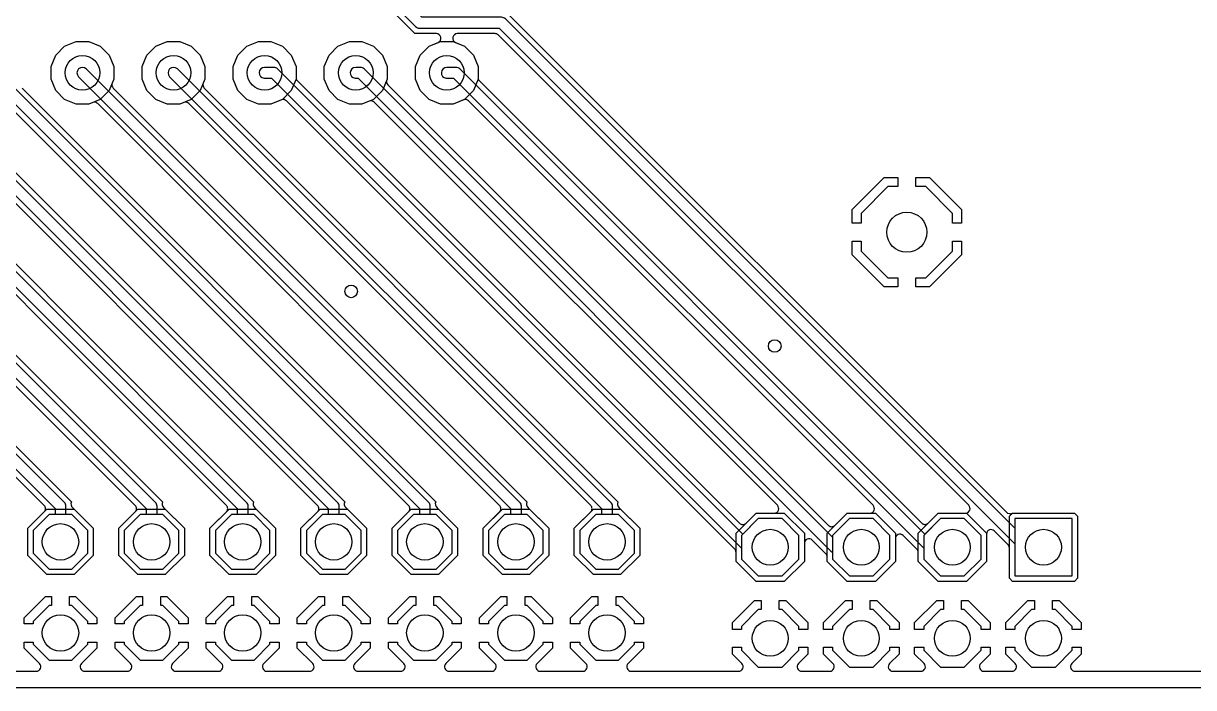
# Model space of a CAD drawing. Header units: millimetres. Extents: x 0.3 to 100, y 0 to 54.6.
# Drawn here: x 22.74 to 55.37, y 0 to 18.52 of the extents above; entities that cross this region are included whole.
import ezdxf

# ---------------------------------------------------------------- set-up
doc = ezdxf.new("R2010")
doc.units = ezdxf.units.MM

msp = doc.modelspace()

# ---------------------------------------------------------------- linework, layer by layer
at = {"layer": '16_copper'}
for points in [[(24.21, 16.269), (23.888, 16.402), (23.641, 16.649), (23.508, 16.971), (23.508, 17.319), (23.641, 17.641), (23.888, 17.888), (24.21, 18.021), (24.558, 18.021), (24.88, 17.888), (25.127, 17.641), (25.26, 17.319), (25.26, 16.971), (25.127, 16.649), (24.88, 16.402), (24.558, 16.269)], [(26.75, 16.269), (26.428, 16.402), (26.181, 16.649), (26.048, 16.971), (26.048, 17.319), (26.181, 17.641), (26.428, 17.888), (26.75, 18.021), (27.098, 18.021), (27.42, 17.888), (27.667, 17.641), (27.8, 17.319), (27.8, 16.971), (27.667, 16.649), (27.42, 16.402), (27.098, 16.269)], [(29.29, 16.269), (28.968, 16.402), (28.721, 16.649), (28.588, 16.971), (28.588, 17.319), (28.721, 17.641), (28.968, 17.888), (29.29, 18.021), (29.638, 18.021), (29.96, 17.888), (30.207, 17.641), (30.34, 17.319), (30.34, 16.971), (30.207, 16.649), (29.96, 16.402), (29.638, 16.269)], [(31.83, 16.269), (31.508, 16.402), (31.261, 16.649), (31.128, 16.971), (31.128, 17.319), (31.261, 17.641), (31.508, 17.888), (31.83, 18.021), (32.178, 18.021), (32.5, 17.888), (32.747, 17.641), (32.88, 17.319), (32.88, 16.971), (32.747, 16.649), (32.5, 16.402), (32.178, 16.269)], [(34.37, 16.269), (34.048, 16.402), (33.801, 16.649), (33.668, 16.971), (33.668, 17.319), (33.801, 17.641), (34.048, 17.888), (34.37, 18.021), (34.718, 18.021), (35.04, 17.888), (35.287, 17.641), (35.42, 17.319), (35.42, 16.971), (35.287, 16.649), (35.04, 16.402), (34.718, 16.269)], [(45.847, 12.954), (45.847, 13.331), (46.74, 14.224), (47.117, 14.224), (47.117, 13.97), (46.845, 13.97), (46.101, 13.226), (46.101, 12.954)], [(48.641, 12.954), (48.641, 13.226), (47.897, 13.97), (47.625, 13.97), (47.625, 14.224), (48.002, 14.224), (48.895, 13.331), (48.895, 12.954)], [(46.74, 11.176), (45.847, 12.069), (45.847, 12.446), (46.101, 12.446), (46.101, 12.174), (46.845, 11.43), (47.117, 11.43), (47.117, 11.176)], [(47.625, 11.176), (47.625, 11.43), (47.897, 11.43), (48.641, 12.174), (48.641, 12.446), (48.895, 12.446), (48.895, 12.069), (48.002, 11.176)], [(23.393, 3.15), (22.858, 3.685), (22.858, 4.443), (23.393, 4.978), (24.151, 4.978), (24.686, 4.443), (24.686, 3.685), (24.151, 3.15)], [(25.933, 3.15), (25.398, 3.685), (25.398, 4.443), (25.933, 4.978), (26.691, 4.978), (27.226, 4.443), (27.226, 3.685), (26.691, 3.15)], [(28.473, 3.15), (27.938, 3.685), (27.938, 4.443), (28.473, 4.978), (29.231, 4.978), (29.766, 4.443), (29.766, 3.685), (29.231, 3.15)], [(31.013, 3.15), (30.478, 3.685), (30.478, 4.443), (31.013, 4.978), (31.771, 4.978), (32.306, 4.443), (32.306, 3.685), (31.771, 3.15)], [(33.553, 3.15), (33.018, 3.685), (33.018, 4.443), (33.553, 4.978), (34.311, 4.978), (34.846, 4.443), (34.846, 3.685), (34.311, 3.15)], [(36.093, 3.15), (35.558, 3.685), (35.558, 4.443), (36.093, 4.978), (36.851, 4.978), (37.386, 4.443), (37.386, 3.685), (36.851, 3.15)], [(38.633, 3.15), (38.098, 3.685), (38.098, 4.443), (38.633, 4.978), (39.391, 4.978), (39.926, 4.443), (39.926, 3.685), (39.391, 3.15)], [(24.534, 3.748), (24.534, 4.38), (24.088, 4.826), (23.456, 4.826), (23.01, 4.38), (23.01, 3.748), (23.456, 3.302), (24.088, 3.302)], [(27.074, 3.748), (27.074, 4.38), (26.628, 4.826), (25.996, 4.826), (25.55, 4.38), (25.55, 3.748), (25.996, 3.302), (26.628, 3.302)], [(29.614, 3.748), (29.614, 4.38), (29.168, 4.826), (28.536, 4.826), (28.09, 4.38), (28.09, 3.748), (28.536, 3.302), (29.168, 3.302)], [(32.154, 3.748), (32.154, 4.38), (31.708, 4.826), (31.076, 4.826), (30.63, 4.38), (30.63, 3.748), (31.076, 3.302), (31.708, 3.302)], [(34.694, 3.748), (34.694, 4.38), (34.248, 4.826), (33.616, 4.826), (33.17, 4.38), (33.17, 3.748), (33.616, 3.302), (34.248, 3.302)], [(37.234, 3.748), (37.234, 4.38), (36.788, 4.826), (36.156, 4.826), (35.71, 4.38), (35.71, 3.748), (36.156, 3.302), (36.788, 3.302)], [(39.774, 3.748), (39.774, 4.38), (39.328, 4.826), (38.696, 4.826), (38.25, 4.38), (38.25, 3.748), (38.696, 3.302), (39.328, 3.302)], [(43.167, 2.962), (42.609, 3.52), (42.609, 4.308), (43.167, 4.866), (43.955, 4.866), (44.513, 4.308), (44.513, 3.52), (43.955, 2.962)], [(44.361, 3.583), (44.361, 4.245), (43.892, 4.714), (43.23, 4.714), (42.761, 4.245), (42.761, 3.583), (43.23, 3.114), (43.892, 3.114)], [(45.707, 2.962), (45.149, 3.52), (45.149, 4.308), (45.707, 4.866), (46.495, 4.866), (47.053, 4.308), (47.053, 3.52), (46.495, 2.962)], [(46.901, 3.583), (46.901, 4.245), (46.432, 4.714), (45.77, 4.714), (45.301, 4.245), (45.301, 3.583), (45.77, 3.114), (46.432, 3.114)], [(48.247, 2.962), (47.689, 3.52), (47.689, 4.308), (48.247, 4.866), (49.035, 4.866), (49.593, 4.308), (49.593, 3.52), (49.035, 2.962)], [(49.441, 3.583), (49.441, 4.245), (48.972, 4.714), (48.31, 4.714), (47.841, 4.245), (47.841, 3.583), (48.31, 3.114), (48.972, 3.114)], [(50.318, 2.962), (50.229, 3.051), (50.229, 4.777), (50.318, 4.866), (52.044, 4.866), (52.133, 4.777), (52.133, 3.051), (52.044, 2.962)], [(51.981, 4.714), (50.381, 4.714), (50.381, 3.114), (51.981, 3.114)], [(22.756, 1.778), (22.756, 1.945), (23.351, 2.54), (23.518, 2.54), (23.518, 2.286), (23.456, 2.286), (23.01, 1.84), (23.01, 1.778)], [(24.534, 1.778), (24.534, 1.84), (24.088, 2.286), (24.026, 2.286), (24.026, 2.54), (24.193, 2.54), (24.788, 1.945), (24.788, 1.778)], [(25.296, 1.778), (25.296, 1.945), (25.891, 2.54), (26.058, 2.54), (26.058, 2.286), (25.996, 2.286), (25.55, 1.84), (25.55, 1.778)], [(27.074, 1.778), (27.074, 1.84), (26.628, 2.286), (26.566, 2.286), (26.566, 2.54), (26.733, 2.54), (27.328, 1.945), (27.328, 1.778)], [(27.836, 1.778), (27.836, 1.945), (28.431, 2.54), (28.598, 2.54), (28.598, 2.286), (28.536, 2.286), (28.09, 1.84), (28.09, 1.778)], [(29.614, 1.778), (29.614, 1.84), (29.168, 2.286), (29.106, 2.286), (29.106, 2.54), (29.273, 2.54), (29.868, 1.945), (29.868, 1.778)], [(30.376, 1.778), (30.376, 1.945), (30.971, 2.54), (31.138, 2.54), (31.138, 2.286), (31.076, 2.286), (30.63, 1.84), (30.63, 1.778)], [(32.154, 1.778), (32.154, 1.84), (31.708, 2.286), (31.646, 2.286), (31.646, 2.54), (31.813, 2.54), (32.408, 1.945), (32.408, 1.778)], [(32.916, 1.778), (32.916, 1.945), (33.511, 2.54), (33.678, 2.54), (33.678, 2.286), (33.616, 2.286), (33.17, 1.84), (33.17, 1.778)], [(34.694, 1.778), (34.694, 1.84), (34.248, 2.286), (34.186, 2.286), (34.186, 2.54), (34.353, 2.54), (34.948, 1.945), (34.948, 1.778)], [(35.456, 1.778), (35.456, 1.945), (36.051, 2.54), (36.218, 2.54), (36.218, 2.286), (36.156, 2.286), (35.71, 1.84), (35.71, 1.778)], [(37.234, 1.778), (37.234, 1.84), (36.788, 2.286), (36.726, 2.286), (36.726, 2.54), (36.893, 2.54), (37.488, 1.945), (37.488, 1.778)], [(37.996, 1.778), (37.996, 1.945), (38.591, 2.54), (38.758, 2.54), (38.758, 2.286), (38.696, 2.286), (38.25, 1.84), (38.25, 1.778)], [(39.774, 1.778), (39.774, 1.84), (39.328, 2.286), (39.266, 2.286), (39.266, 2.54), (39.433, 2.54), (40.028, 1.945), (40.028, 1.778)], [(42.507, 1.624), (42.507, 1.811), (43.124, 2.428), (43.311, 2.428), (43.311, 2.174), (43.23, 2.174), (42.761, 1.705), (42.761, 1.624)], [(44.361, 1.624), (44.361, 1.705), (43.892, 2.174), (43.811, 2.174), (43.811, 2.428), (43.998, 2.428), (44.615, 1.811), (44.615, 1.624)], [(45.047, 1.624), (45.047, 1.811), (45.664, 2.428), (45.851, 2.428), (45.851, 2.174), (45.77, 2.174), (45.301, 1.705), (45.301, 1.624)], [(46.901, 1.624), (46.901, 1.705), (46.432, 2.174), (46.351, 2.174), (46.351, 2.428), (46.538, 2.428), (47.155, 1.811), (47.155, 1.624)], [(47.587, 1.624), (47.587, 1.811), (48.204, 2.428), (48.391, 2.428), (48.391, 2.174), (48.31, 2.174), (47.841, 1.705), (47.841, 1.624)], [(49.441, 1.624), (49.441, 1.705), (48.972, 2.174), (48.891, 2.174), (48.891, 2.428), (49.078, 2.428), (49.695, 1.811), (49.695, 1.624)], [(50.127, 1.624), (50.127, 1.811), (50.744, 2.428), (50.931, 2.428), (50.931, 2.174), (50.85, 2.174), (50.381, 1.705), (50.381, 1.624)], [(51.981, 1.624), (51.981, 1.705), (51.512, 2.174), (51.431, 2.174), (51.431, 2.428), (51.618, 2.428), (52.235, 1.811), (52.235, 1.624)]]:
    msp.add_lwpolyline(points, close=True, dxfattribs=at)
msp.add_lwpolyline([(21.909, 0.457), (23.095, 0.457, 0.668179), (23.185, 0.674), (22.756, 1.103), (22.756, 1.27), (23.01, 1.27), (23.01, 1.208), (23.456, 0.762), (24.088, 0.762), (24.534, 1.208), (24.534, 1.27), (24.788, 1.27), (24.788, 1.103), (24.359, 0.674, 0.668179), (24.449, 0.457), (25.635, 0.457, 0.668179), (25.725, 0.674), (25.296, 1.103), (25.296, 1.27), (25.55, 1.27), (25.55, 1.208), (25.996, 0.762), (26.628, 0.762), (27.074, 1.208), (27.074, 1.27), (27.328, 1.27), (27.328, 1.103), (26.899, 0.674, 0.668179), (26.989, 0.457), (28.175, 0.457, 0.668179), (28.265, 0.674), (27.836, 1.103), (27.836, 1.27), (28.09, 1.27), (28.09, 1.208), (28.536, 0.762), (29.168, 0.762), (29.614, 1.208), (29.614, 1.27), (29.868, 1.27), (29.868, 1.103), (29.439, 0.674, 0.668179), (29.529, 0.457), (30.715, 0.457, 0.668179), (30.805, 0.674), (30.376, 1.103), (30.376, 1.27), (30.63, 1.27), (30.63, 1.208), (31.076, 0.762), (31.708, 0.762), (32.154, 1.208), (32.154, 1.27), (32.408, 1.27), (32.408, 1.103), (31.979, 0.674, 0.668179), (32.069, 0.457), (33.255, 0.457, 0.668179), (33.345, 0.674), (32.916, 1.103), (32.916, 1.27), (33.17, 1.27), (33.17, 1.208), (33.616, 0.762), (34.248, 0.762), (34.694, 1.208), (34.694, 1.27), (34.948, 1.27), (34.948, 1.103), (34.519, 0.674, 0.668179), (34.609, 0.457), (35.795, 0.457, 0.668179), (35.885, 0.674), (35.456, 1.103), (35.456, 1.27), (35.71, 1.27), (35.71, 1.208), (36.156, 0.762), (36.788, 0.762), (37.234, 1.208), (37.234, 1.27), (37.488, 1.27), (37.488, 1.103), (37.059, 0.674, 0.668179), (37.149, 0.457), (38.335, 0.457, 0.668179), (38.425, 0.674), (37.996, 1.103), (37.996, 1.27), (38.25, 1.27), (38.25, 1.208), (38.696, 0.762), (39.328, 0.762), (39.774, 1.208), (39.774, 1.27), (40.028, 1.27), (40.028, 1.103), (39.599, 0.674, 0.668179), (39.689, 0.457), (42.681, 0.457, 0.668179), (42.77, 0.674), (42.507, 0.937), (42.507, 1.124), (42.761, 1.124), (42.761, 1.043), (43.23, 0.574), (43.892, 0.574), (44.361, 1.043), (44.361, 1.124), (44.615, 1.124), (44.615, 0.937), (44.352, 0.674, 0.668179), (44.441, 0.457), (45.221, 0.457, 0.668179), (45.31, 0.674), (45.047, 0.937), (45.047, 1.124), (45.301, 1.124), (45.301, 1.043), (45.77, 0.574), (46.432, 0.574), (46.901, 1.043), (46.901, 1.124), (47.155, 1.124), (47.155, 0.937), (46.892, 0.674, 0.668179), (46.981, 0.457), (47.761, 0.457, 0.668179), (47.85, 0.674), (47.587, 0.937), (47.587, 1.124), (47.841, 1.124), (47.841, 1.043), (48.31, 0.574), (48.972, 0.574), (49.441, 1.043), (49.441, 1.124), (49.695, 1.124), (49.695, 0.937), (49.432, 0.674, 0.668179), (49.521, 0.457), (50.301, 0.457, 0.668179), (50.39, 0.674), (50.127, 0.937), (50.127, 1.124), (50.381, 1.124), (50.381, 1.043), (50.85, 0.574), (51.512, 0.574), (51.981, 1.043), (51.981, 1.124), (52.235, 1.124), (52.235, 0.937), (51.972, 0.674, 0.668179), (52.061, 0.457), (90.354, 0.457, 0.668185)], format="xyb", dxfattribs=at)
at = {"layer": '1_copper'}
for points in [[(51.981, 4.714), (50.381, 4.714), (50.381, 4.445), (36.176, 18.65, 0.198912), (36.068, 18.694), (33.845, 18.694), (32.918, 19.621), (32.918, 30.798), (34.353, 32.233), (34.544, 32.233, 1), (34.544, 32.537), (34.29, 32.537, 0.198912), (34.182, 32.493), (32.658, 30.969, 0.198912), (32.614, 30.861), (32.614, 19.558, 0.198912), (32.658, 19.45), (33.674, 18.434, 0.198912), (33.782, 18.39), (36.005, 18.39), (50.381, 4.013), (50.381, 3.114), (51.981, 3.114)], [(36.093, 3.15), (35.558, 3.685), (35.558, 4.443), (36.017, 4.902, 0.414214), (36.017, 5.081), (24.81, 16.288, 0.303346), (24.671, 16.316), (24.558, 16.269), (24.21, 16.269), (23.888, 16.402), (23.641, 16.649), (23.508, 16.971), (23.508, 17.319), (23.641, 17.641), (23.888, 17.888), (24.21, 18.021), (24.558, 18.021), (24.88, 17.888), (25.127, 17.641), (25.26, 17.319), (25.26, 16.971), (25.213, 16.858, 0.303346), (25.241, 16.719), (36.777, 5.183, 0.347514), (36.814, 5.015), (37.386, 4.443), (37.386, 3.685), (36.851, 3.15)], [(38.633, 3.15), (38.098, 3.685), (38.098, 4.443), (38.557, 4.902, 0.414214), (38.557, 5.081), (27.35, 16.288, 0.303346), (27.211, 16.316), (27.098, 16.269), (26.75, 16.269), (26.428, 16.402), (26.181, 16.649), (26.048, 16.971), (26.048, 17.319), (26.181, 17.641), (26.428, 17.888), (26.75, 18.021), (27.098, 18.021), (27.42, 17.888), (27.667, 17.641), (27.8, 17.319), (27.8, 16.971), (27.753, 16.858, 0.303346), (27.781, 16.719), (39.317, 5.183, 0.347514), (39.354, 5.015), (39.926, 4.443), (39.926, 3.685), (39.391, 3.15)], [(47.889, 4.55, 0.174637), (47.967, 4.587), (48.247, 4.866), (49.006, 4.866, 0.668179), (49.096, 5.083), (35.979, 18.2, 0.198912), (35.889, 18.237), (34.836, 18.237, 0.820683), (34.787, 17.993), (35.04, 17.888), (35.287, 17.641), (35.42, 17.319), (35.42, 17.006, 0.198912), (35.457, 16.917), (47.787, 4.587), (47.797, 4.579), (47.807, 4.57), (47.808, 4.57), (47.809, 4.569), (47.821, 4.564), (47.833, 4.558), (47.834, 4.557), (47.835, 4.557), (47.847, 4.554), (47.86, 4.551), (47.861, 4.551), (47.862, 4.55), (47.875, 4.55), (47.888, 4.55)], [(24.534, 3.748), (24.534, 4.38), (24.088, 4.826), (23.924, 4.826), (23.924, 5.057, 0.198912), (23.88, 5.165), (11.792, 17.253, 1), (11.576, 17.037), (23.62, 4.994), (23.62, 4.826), (23.456, 4.826), (23.01, 4.38), (23.01, 3.748), (23.456, 3.302), (24.088, 3.302)], [(27.074, 3.748), (27.074, 4.38), (26.628, 4.826), (26.464, 4.826), (26.464, 5.057, 0.198912), (26.42, 5.165), (14.332, 17.253, 1), (14.116, 17.037), (26.16, 4.994), (26.16, 4.826), (25.996, 4.826), (25.55, 4.38), (25.55, 3.748), (25.996, 3.302), (26.628, 3.302)], [(29.614, 3.748), (29.614, 4.38), (29.168, 4.826), (29.004, 4.826), (29.004, 5.057, 0.198912), (28.96, 5.165), (16.872, 17.253, 1), (16.656, 17.037), (28.7, 4.994), (28.7, 4.826), (28.536, 4.826), (28.09, 4.38), (28.09, 3.748), (28.536, 3.302), (29.168, 3.302)], [(32.154, 3.748), (32.154, 4.38), (31.708, 4.826), (31.544, 4.826), (31.544, 5.057, 0.198912), (31.5, 5.165), (19.412, 17.253, 1), (19.196, 17.037), (31.24, 4.994), (31.24, 4.826), (31.076, 4.826), (30.63, 4.38), (30.63, 3.748), (31.076, 3.302), (31.708, 3.302)], [(34.694, 3.748), (34.694, 4.38), (34.248, 4.826), (34.084, 4.826), (34.084, 5.057, 0.198912), (34.04, 5.165), (21.952, 17.253, 1), (21.736, 17.037), (33.78, 4.994), (33.78, 4.826), (33.616, 4.826), (33.17, 4.38), (33.17, 3.748), (33.616, 3.302), (34.248, 3.302)], [(37.234, 3.748), (37.234, 4.38), (36.788, 4.826), (36.624, 4.826), (36.624, 5.057, 0.198912), (36.58, 5.165), (24.492, 17.253, 1), (24.276, 17.037), (36.32, 4.994), (36.32, 4.826), (36.156, 4.826), (35.71, 4.38), (35.71, 3.748), (36.156, 3.302), (36.788, 3.302)], [(39.774, 3.748), (39.774, 4.38), (39.328, 4.826), (39.164, 4.826), (39.164, 5.057, 0.198912), (39.12, 5.165), (27.032, 17.253, 1), (26.816, 17.037), (38.86, 4.994), (38.86, 4.826), (38.696, 4.826), (38.25, 4.38), (38.25, 3.748), (38.696, 3.302), (39.328, 3.302)], [(44.361, 3.583), (44.361, 4.245), (43.892, 4.714), (43.23, 4.714), (42.797, 4.281), (29.826, 17.253, 0.198912), (29.718, 17.297), (29.464, 17.297, 0.949951), (29.448, 16.993), (29.464, 16.993), (29.655, 16.993), (42.761, 3.886), (42.761, 3.583), (43.23, 3.114), (43.892, 3.114)], [(46.901, 3.583), (46.901, 4.245), (46.432, 4.714), (45.77, 4.714), (45.301, 4.245), (45.301, 4.191), (32.239, 17.253, 0.198912), (32.131, 17.297), (32.004, 17.297, 0.949951), (31.988, 16.993), (32.004, 16.993), (32.068, 16.993), (45.254, 3.806, 0.093362), (45.301, 3.775), (45.301, 3.583), (45.77, 3.114), (46.432, 3.114)], [(49.441, 3.583), (49.441, 4.245), (48.972, 4.714), (48.31, 4.714), (47.877, 4.281), (34.906, 17.253, 0.198912), (34.798, 17.297), (34.544, 17.297, 0.949951), (34.528, 16.993), (34.544, 16.993), (34.735, 16.993), (47.841, 3.886), (47.841, 3.583), (48.31, 3.114), (48.972, 3.114)]]:
    msp.add_lwpolyline(points, format="xyb", close=True, dxfattribs=at)
for points in [[(36.194, 18.847), (50.156, 4.885, 0.055545), (50.178, 4.867), (50.19, 4.861, 0.222721), (50.313, 4.866), (52.044, 4.866), (52.133, 4.777), (52.133, 3.051), (52.044, 2.962), (50.318, 2.962), (50.229, 3.051), (50.229, 3.898, 0.198912), (50.191, 3.988), (49.81, 4.369, 0.668179), (49.593, 4.279), (49.593, 3.52), (49.035, 2.962), (48.247, 2.962), (47.689, 3.52), (47.689, 3.771, 0.198912), (47.651, 3.861), (47.27, 4.242, 0.668179), (47.053, 4.152), (47.053, 3.52), (46.495, 2.962), (45.707, 2.962), (45.149, 3.52), (45.149, 3.644, 0.198912), (45.111, 3.734), (44.73, 4.115, 0.668179), (44.513, 4.025), (44.513, 3.52), (43.955, 2.962), (43.167, 2.962), (42.609, 3.52), (42.609, 3.771, 0.198912), (42.571, 3.861), (30.07, 16.362, 0.303346), (29.931, 16.39), (29.638, 16.269), (29.29, 16.269), (28.968, 16.402), (28.721, 16.649), (28.588, 16.971), (28.588, 17.319), (28.721, 17.641), (28.968, 17.888), (29.29, 18.021), (29.638, 18.021), (29.96, 17.888), (30.207, 17.641), (30.34, 17.319), (30.34, 17.006, 0.198912), (30.377, 16.917), (42.707, 4.587, 0.414214), (42.887, 4.587), (43.167, 4.866), (43.672, 4.866, 0.668179), (43.762, 5.083), (32.52, 16.325, 0.303353), (32.381, 16.353), (32.178, 16.269), (31.83, 16.269), (31.508, 16.402), (31.261, 16.649), (31.128, 16.971), (31.128, 17.319), (31.261, 17.641), (31.508, 17.888), (31.83, 18.021), (32.178, 18.021), (32.5, 17.888), (32.747, 17.641), (32.88, 17.319), (32.88, 16.971, 0.357903), (32.898, 16.809), (45.184, 4.523, 0.414214), (45.363, 4.523), (45.707, 4.866), (46.339, 4.866, 0.668179), (46.429, 5.083), (35.15, 16.362, 0.303346), (35.011, 16.39), (34.718, 16.269), (34.37, 16.269), (34.048, 16.402), (33.801, 16.649), (33.668, 16.971), (33.668, 17.319), (33.801, 17.641), (34.048, 17.888), (34.301, 17.993, 0.820683), (34.252, 18.237), (33.656, 18.237), (32.461, 19.432)], [(12.541, 16.719), (24.077, 5.183, 0.347519), (24.114, 5.015), (24.686, 4.443), (24.686, 3.685), (24.151, 3.15), (23.393, 3.15), (22.858, 3.685), (22.858, 4.443), (23.317, 4.902, 0.414214), (23.317, 5.081), (12.11, 16.288, 0.303346)], [(15.081, 16.719), (26.617, 5.183, 0.347519), (26.654, 5.015), (27.226, 4.443), (27.226, 3.685), (26.691, 3.15), (25.933, 3.15), (25.398, 3.685), (25.398, 4.443), (25.857, 4.902, 0.414214), (25.857, 5.081), (14.65, 16.288, 0.303346)], [(17.621, 16.719), (29.157, 5.183, 0.347519), (29.194, 5.015), (29.766, 4.443), (29.766, 3.685), (29.231, 3.15), (28.473, 3.15), (27.938, 3.685), (27.938, 4.443), (28.397, 4.902, 0.414214), (28.397, 5.081), (17.19, 16.288, 0.303346)], [(20.161, 16.719), (31.697, 5.183, 0.347519), (31.734, 5.015), (32.306, 4.443), (32.306, 3.685), (31.771, 3.15), (31.013, 3.15), (30.478, 3.685), (30.478, 4.443), (30.937, 4.902, 0.414214), (30.937, 5.081), (19.73, 16.288, 0.303346)], [(22.701, 16.719), (34.237, 5.183, 0.347519), (34.274, 5.015), (34.846, 4.443), (34.846, 3.685), (34.311, 3.15), (33.553, 3.15), (33.018, 3.685), (33.018, 4.443), (33.477, 4.902, 0.414214), (33.477, 5.081), (22.27, 16.288, 0.303346)], [(21.909, 0.457), (23.095, 0.457, 0.668179), (23.185, 0.674), (22.756, 1.103), (22.756, 1.27), (23.01, 1.27), (23.01, 1.208), (23.456, 0.762), (24.088, 0.762), (24.534, 1.208), (24.534, 1.27), (24.788, 1.27), (24.788, 1.103), (24.359, 0.674, 0.668179), (24.449, 0.457), (25.635, 0.457, 0.668179), (25.725, 0.674), (25.296, 1.103), (25.296, 1.27), (25.55, 1.27), (25.55, 1.208), (25.996, 0.762), (26.628, 0.762), (27.074, 1.208), (27.074, 1.27), (27.328, 1.27), (27.328, 1.103), (26.899, 0.674, 0.668179), (26.989, 0.457), (28.175, 0.457, 0.668179), (28.265, 0.674), (27.836, 1.103), (27.836, 1.27), (28.09, 1.27), (28.09, 1.208), (28.536, 0.762), (29.168, 0.762), (29.614, 1.208), (29.614, 1.27), (29.868, 1.27), (29.868, 1.103), (29.439, 0.674, 0.668179), (29.529, 0.457), (30.715, 0.457, 0.668179), (30.805, 0.674), (30.376, 1.103), (30.376, 1.27), (30.63, 1.27), (30.63, 1.208), (31.076, 0.762), (31.708, 0.762), (32.154, 1.208), (32.154, 1.27), (32.408, 1.27), (32.408, 1.103), (31.979, 0.674, 0.668179), (32.069, 0.457), (33.255, 0.457, 0.668179), (33.345, 0.674), (32.916, 1.103), (32.916, 1.27), (33.17, 1.27), (33.17, 1.208), (33.616, 0.762), (34.248, 0.762), (34.694, 1.208), (34.694, 1.27), (34.948, 1.27), (34.948, 1.103), (34.519, 0.674, 0.668179), (34.609, 0.457), (35.795, 0.457, 0.668179), (35.885, 0.674), (35.456, 1.103), (35.456, 1.27), (35.71, 1.27), (35.71, 1.208), (36.156, 0.762), (36.788, 0.762), (37.234, 1.208), (37.234, 1.27), (37.488, 1.27), (37.488, 1.103), (37.059, 0.674, 0.668179), (37.149, 0.457), (38.335, 0.457, 0.668179), (38.425, 0.674), (37.996, 1.103), (37.996, 1.27), (38.25, 1.27), (38.25, 1.208), (38.696, 0.762), (39.328, 0.762), (39.774, 1.208), (39.774, 1.27), (40.028, 1.27), (40.028, 1.103), (39.599, 0.674, 0.668179), (39.689, 0.457), (42.681, 0.457, 0.668179), (42.77, 0.674), (42.507, 0.937), (42.507, 1.124), (42.761, 1.124), (42.761, 1.043), (43.23, 0.574), (43.892, 0.574), (44.361, 1.043), (44.361, 1.124), (44.615, 1.124), (44.615, 0.937), (44.352, 0.674, 0.668179), (44.441, 0.457), (45.221, 0.457, 0.668179), (45.31, 0.674), (45.047, 0.937), (45.047, 1.124), (45.301, 1.124), (45.301, 1.043), (45.77, 0.574), (46.432, 0.574), (46.901, 1.043), (46.901, 1.124), (47.155, 1.124), (47.155, 0.937), (46.892, 0.674, 0.668179), (46.981, 0.457), (47.761, 0.457, 0.668179), (47.85, 0.674), (47.587, 0.937), (47.587, 1.124), (47.841, 1.124), (47.841, 1.043), (48.31, 0.574), (48.972, 0.574), (49.441, 1.043), (49.441, 1.124), (49.695, 1.124), (49.695, 0.937), (49.432, 0.674, 0.668179), (49.521, 0.457), (50.301, 0.457, 0.668179), (50.39, 0.674), (50.127, 0.937), (50.127, 1.124), (50.381, 1.124), (50.381, 1.043), (50.85, 0.574), (51.512, 0.574), (51.981, 1.043), (51.981, 1.124), (52.235, 1.124), (52.235, 0.937), (51.972, 0.674, 0.668179), (52.061, 0.457), (90.354, 0.457, 0.668185)]]:
    msp.add_lwpolyline(points, format="xyb", dxfattribs=at)
for points in [[(45.847, 12.954), (45.847, 13.331), (46.74, 14.224), (47.117, 14.224), (47.117, 13.97), (46.845, 13.97), (46.101, 13.226), (46.101, 12.954)], [(48.641, 12.954), (48.641, 13.226), (47.897, 13.97), (47.625, 13.97), (47.625, 14.224), (48.002, 14.224), (48.895, 13.331), (48.895, 12.954)], [(46.74, 11.176), (45.847, 12.069), (45.847, 12.446), (46.101, 12.446), (46.101, 12.174), (46.845, 11.43), (47.117, 11.43), (47.117, 11.176)], [(47.625, 11.176), (47.625, 11.43), (47.897, 11.43), (48.641, 12.174), (48.641, 12.446), (48.895, 12.446), (48.895, 12.069), (48.002, 11.176)], [(22.756, 1.778), (22.756, 1.945), (23.351, 2.54), (23.518, 2.54), (23.518, 2.286), (23.456, 2.286), (23.01, 1.84), (23.01, 1.778)], [(24.534, 1.778), (24.534, 1.84), (24.088, 2.286), (24.026, 2.286), (24.026, 2.54), (24.193, 2.54), (24.788, 1.945), (24.788, 1.778)], [(25.296, 1.778), (25.296, 1.945), (25.891, 2.54), (26.058, 2.54), (26.058, 2.286), (25.996, 2.286), (25.55, 1.84), (25.55, 1.778)], [(27.074, 1.778), (27.074, 1.84), (26.628, 2.286), (26.566, 2.286), (26.566, 2.54), (26.733, 2.54), (27.328, 1.945), (27.328, 1.778)], [(27.836, 1.778), (27.836, 1.945), (28.431, 2.54), (28.598, 2.54), (28.598, 2.286), (28.536, 2.286), (28.09, 1.84), (28.09, 1.778)], [(29.614, 1.778), (29.614, 1.84), (29.168, 2.286), (29.106, 2.286), (29.106, 2.54), (29.273, 2.54), (29.868, 1.945), (29.868, 1.778)], [(30.376, 1.778), (30.376, 1.945), (30.971, 2.54), (31.138, 2.54), (31.138, 2.286), (31.076, 2.286), (30.63, 1.84), (30.63, 1.778)], [(32.154, 1.778), (32.154, 1.84), (31.708, 2.286), (31.646, 2.286), (31.646, 2.54), (31.813, 2.54), (32.408, 1.945), (32.408, 1.778)], [(32.916, 1.778), (32.916, 1.945), (33.511, 2.54), (33.678, 2.54), (33.678, 2.286), (33.616, 2.286), (33.17, 1.84), (33.17, 1.778)], [(34.694, 1.778), (34.694, 1.84), (34.248, 2.286), (34.186, 2.286), (34.186, 2.54), (34.353, 2.54), (34.948, 1.945), (34.948, 1.778)], [(35.456, 1.778), (35.456, 1.945), (36.051, 2.54), (36.218, 2.54), (36.218, 2.286), (36.156, 2.286), (35.71, 1.84), (35.71, 1.778)], [(37.234, 1.778), (37.234, 1.84), (36.788, 2.286), (36.726, 2.286), (36.726, 2.54), (36.893, 2.54), (37.488, 1.945), (37.488, 1.778)], [(37.996, 1.778), (37.996, 1.945), (38.591, 2.54), (38.758, 2.54), (38.758, 2.286), (38.696, 2.286), (38.25, 1.84), (38.25, 1.778)], [(39.774, 1.778), (39.774, 1.84), (39.328, 2.286), (39.266, 2.286), (39.266, 2.54), (39.433, 2.54), (40.028, 1.945), (40.028, 1.778)], [(42.507, 1.624), (42.507, 1.811), (43.124, 2.428), (43.311, 2.428), (43.311, 2.174), (43.23, 2.174), (42.761, 1.705), (42.761, 1.624)], [(44.361, 1.624), (44.361, 1.705), (43.892, 2.174), (43.811, 2.174), (43.811, 2.428), (43.998, 2.428), (44.615, 1.811), (44.615, 1.624)], [(45.047, 1.624), (45.047, 1.811), (45.664, 2.428), (45.851, 2.428), (45.851, 2.174), (45.77, 2.174), (45.301, 1.705), (45.301, 1.624)], [(46.901, 1.624), (46.901, 1.705), (46.432, 2.174), (46.351, 2.174), (46.351, 2.428), (46.538, 2.428), (47.155, 1.811), (47.155, 1.624)], [(47.587, 1.624), (47.587, 1.811), (48.204, 2.428), (48.391, 2.428), (48.391, 2.174), (48.31, 2.174), (47.841, 1.705), (47.841, 1.624)], [(49.441, 1.624), (49.441, 1.705), (48.972, 2.174), (48.891, 2.174), (48.891, 2.428), (49.078, 2.428), (49.695, 1.811), (49.695, 1.624)], [(50.127, 1.624), (50.127, 1.811), (50.744, 2.428), (50.931, 2.428), (50.931, 2.174), (50.85, 2.174), (50.381, 1.705), (50.381, 1.624)], [(51.981, 1.624), (51.981, 1.705), (51.512, 2.174), (51.431, 2.174), (51.431, 2.428), (51.618, 2.428), (52.235, 1.811), (52.235, 1.624)]]:
    msp.add_lwpolyline(points, close=True, dxfattribs=at)
at = {"layer": 'drills_PTH'}
for centre, radius in [((24.384, 17.145), 0.483), ((26.924, 17.145), 0.483), ((29.464, 17.145), 0.483), ((32.004, 17.145), 0.483), ((34.544, 17.145), 0.483), ((47.371, 12.7), 0.559), ((23.772, 4.064), 0.508), ((26.312, 4.064), 0.508), ((28.852, 4.064), 0.508), ((31.392, 4.064), 0.508), ((33.932, 4.064), 0.508), ((36.472, 4.064), 0.508), ((39.012, 4.064), 0.508), ((43.561, 3.914), 0.5), ((46.101, 3.914), 0.5), ((48.641, 3.914), 0.5), ((51.181, 3.914), 0.5), ((23.772, 1.524), 0.508), ((26.312, 1.524), 0.508), ((28.852, 1.524), 0.508), ((31.392, 1.524), 0.508), ((33.932, 1.524), 0.508), ((36.472, 1.524), 0.508), ((39.012, 1.524), 0.508), ((43.561, 1.374), 0.5), ((46.101, 1.374), 0.5), ((48.641, 1.374), 0.5), ((51.181, 1.374), 0.5)]:
    msp.add_circle(centre, radius, dxfattribs=at)
at = {"layer": 'drills_via_1_16'}
for centre in [(31.877, 11.049), (43.688, 9.525)]:
    msp.add_circle(centre, 0.175, dxfattribs=at)
at = {"layer": 'outline'}
msp.add_lwpolyline([(0.254, 0), (100, 0), (100, 54.559), (0.254, 54.559), (0.254, 0)], close=True, dxfattribs=at)

doc.saveas('drawing.dxf')
